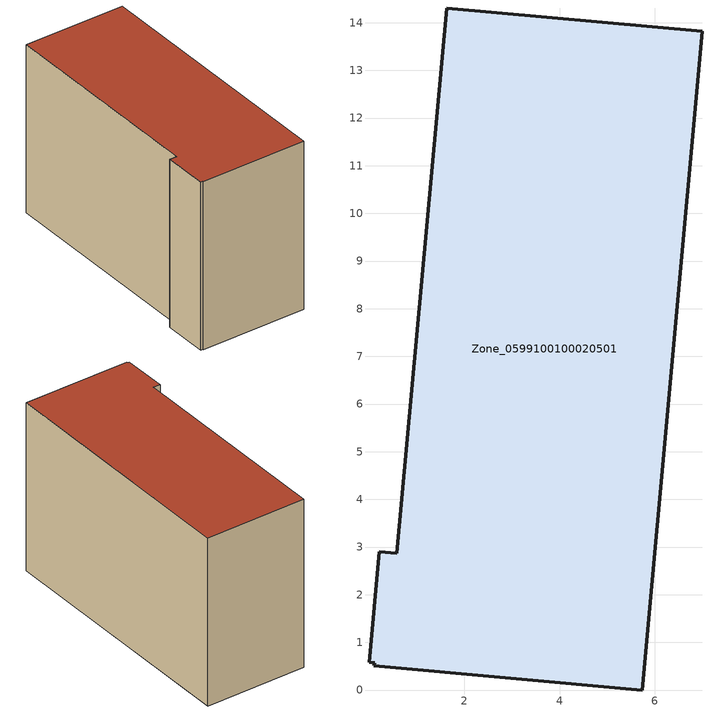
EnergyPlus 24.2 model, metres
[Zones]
Zone_0599100100020501
 floor ground (C_G): 5.74,0 0.1,0.51 0.12,0.58 0.01,0.59 0.22,2.9 0.59,2.87 1.63,14.31 7,13.82 z0
 wall outside (C_F): 7,13.82 1.63,14.31 0.59,2.87 0.22,2.9 0.01,0.59 0.12,0.58 0.1,0.51 5.74,0 7,13.82 z0:9.08
 roof outside (C_R): 0.1,0.51 5.74,0 7,13.82 1.63,14.31 0.59,2.87 0.22,2.9 0.01,0.59 0.12,0.58 z9.08
[BUILDING]
Pand.0599100100020501: North Axis=0; Terrain=City; Loads Convergence Tolerance Value=0.04; Temperature Convergence Tolerance Value=0.4; Solar Distribution=FullExterior; Maximum Number of Warmup Days=25; Minimum Number of Warmup Days=1
[Site:Location]
Rotterdam.The.Hague.AP_ZH_NLD Design_Conditions: Latitude=51.96; Longitude=4.45; Time Zone=1; Elevation=-4.5
[SITE:GROUNDTEMPERATURE:BUILDINGSURFACE]
18, 18, 18, 18, 18, 18, 18, 18, 18, 18, 18, 18
[MATERIAL] Thermal Absorptance=0.9; Solar Absorptance=0.7; Visible Absorptance=0.7
Name | Roughness | Thickness | Conductivity | Density | Specific Heat
G.TI.2015-2018 | MediumSmooth | 0.15 | 0.0428571 | 540 | 1210
F.TI.2015-2018 | Rough | 0.3 | 0.0666667 | 1920 | 840
R.TI.2015-2018 | MediumRough | 0.2 | 0.0333333 | 1500 | 1000
[CONSTRUCTION]
C_G: G.TI.2015-2018
C_F: F.TI.2015-2018
C_R: R.TI.2015-2018
[ZONE]
Zone_0599100100020501: Type=1; Multiplier=1; Ceiling Height=Autocalculate; Volume=Autocalculate; Floor Area=autocalculate; Part of Total Floor Area=Yes
[ZONEINFILTRATION:DESIGNFLOWRATE]
Infil_Zone_0599100100020501: Zone or ZoneList or Space or SpaceList=Zone_0599100100020501; Schedule=AlwaysOn; Design Flow Rate Calculation Method=Flow/Area; Flow Rate per Floor Area=0.0015; Constant Term Coefficient=1; Temperature Term Coefficient=0; Velocity Term Coefficient=0; Velocity Squared Term Coefficient=0
[HVACTEMPLATE:ZONE:IDEALLOADSAIRSYSTEM]
Zone_0599100100020501: Maximum Heating Supply Air Temperature=50; Minimum Cooling Supply Air Temperature=13; Maximum Heating Supply Air Humidity Ratio=0.0156; Minimum Cooling Supply Air Humidity Ratio=0.0077; Heating Limit=NoLimit; Cooling Limit=NoLimit; Dehumidification Control Type=ConstantSensibleHeatRatio; Cooling Sensible Heat Ratio=0.7; Dehumidification Setpoint=60; Humidification Control Type=None; Humidification Setpoint=30; Outdoor Air Method=None; Outdoor Air Flow Rate per Person=0.00944; Outdoor Air Flow Rate per Zone Floor Area=0; Outdoor Air Flow Rate per Zone=0; Demand Controlled Ventilation Type=None; Outdoor Air Economizer Type=NoEconomizer; Heat Recovery Type=None; Sensible Heat Recovery Effectiveness=0.7; Latent Heat Recovery Effectiveness=0.65
[ZONECONTROL:THERMOSTAT]
ThermostatControl_Zone_0599100100020501: Zone or ZoneList=Zone_0599100100020501; Control Type Schedule=DualSetpointControlType; Control 1=Thermostat_Zone_0599100100020501; Temperature Difference Between Cutout And Setpoint=0
[THERMOSTATSETPOINT:DUALSETPOINT]
Thermostat_Zone_0599100100020501: Heating Setpoint Temperature Schedule=HeatingSetpoint_Zone_0599100100020501; Cooling Setpoint Temperature Schedule=CoolingSetpoint_Zone_0599100100020501
[SCHEDULE:COMPACT]
HeatingSetpoint_Zone_0599100100020501: Through: 12/31, For: AllDays, Until: 24:00, 21
CoolingSetpoint_Zone_0599100100020501: Through: 12/31, For: AllDays, Until: 24:00, 24
DualSetpointControlType: Through: 12/31, For: AllDays, Until: 24:00, 4
AlwaysOn: Through: 12/31, For: AllDays, Until: 24:00, 1
